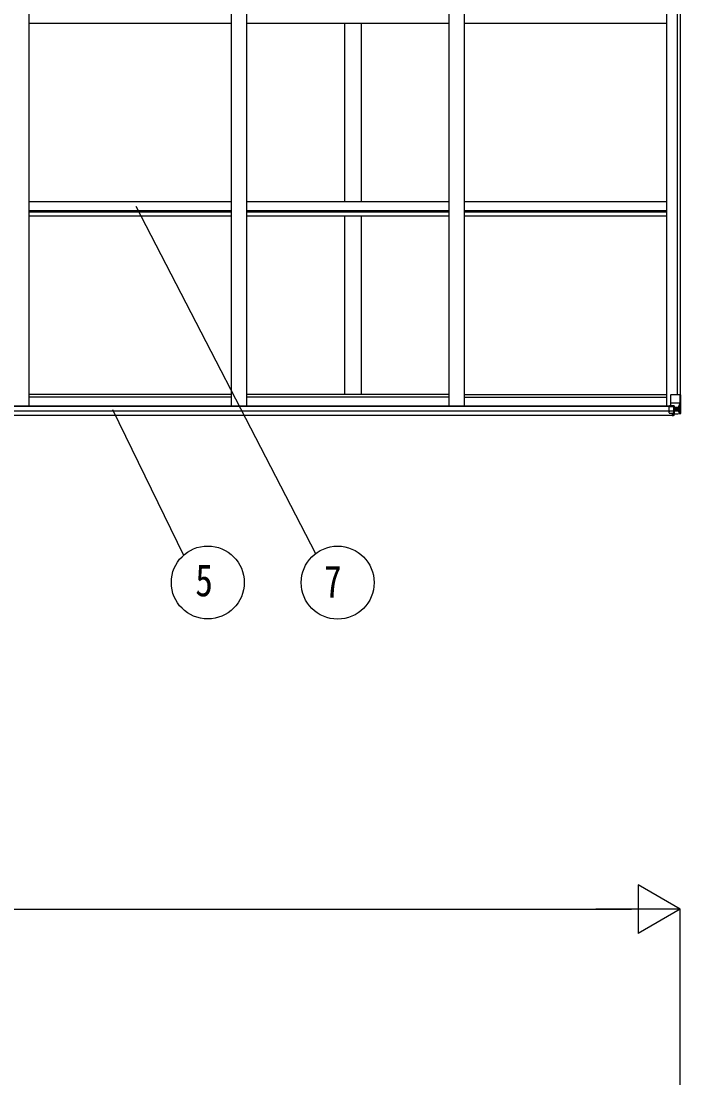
# Model space of a CAD drawing. Units: millimetres, scale not verified. Extents: x -16820 to 16820, y -11880 to 11880.
# Drawn here: x -5510 to -3340, y -4768 to -1270 of the extents above; entities that cross this region are included whole.
import ezdxf
from ezdxf.enums import TextEntityAlignment as Align

# ---------------------------------------------------------------- set-up
doc = ezdxf.new("R2010")
doc.units = ezdxf.units.MM
doc.header["$LTSCALE"] = 40
for name, color, linetype in [('0-4_YKK_13', 4, 'Continuous'), ('0-5_YKK_A1', 4, 'Continuous'), ('0-6_YKK_D', 6, 'Continuous')]:
    doc.layers.add(name, color=color, linetype=linetype)
doc.styles.add('ＭＳ ゴシック', font='')
doc.styles.get('ＭＳ ゴシック').set_extended_font_data('MS Gothic')

msp = doc.modelspace()

# ---------------------------------------------------------------- linework, layer by layer
at = {"layer": '0-4_YKK_13'}
for p, q in [((-3373.89, -2499.86), (-3373.89, -2532.96)), ((-3339.89, -2498.86), (-3372.89, -2498.86)), ((-3342.73, -2498.86), (-3342.73, -2559.44)), ((-3339.89, -2559.57), (-3339.89, -2498.86)), ((-3378.39, -2537.83), (-3378.39, -2536.02)), ((-3364.01, -2537.78), (-3378.39, -2537.83)), ((-3378.39, -2539.06), (-3378.39, -2537.83)), ((-3378.39, -2552.55), (-3378.39, -2539.06)), ((-3378.39, -2552.55), (-3378.39, -2554.47)), ((-3364.01, -2552.59), (-3378.39, -2552.55)), ((-3364.01, -2535.06), (-3377.39, -2535.11)), ((-3349.89, -2525.53), (-3373.89, -2525.53)), ((-3373.06, -2533.22), (-3362.72, -2534.87)), ((-3373.06, -2533.85), (-3373.06, -2533.22)), ((-3365.41, -2535.07), (-3373.06, -2533.85)), ((-3361.89, -2535.11), (-3364.01, -2535.06)), ((-3364.01, -2537.78), (-3364.01, -2535.06)), ((-3364.01, -2537.78), (-3364.01, -2539.06)), ((-3361.89, -2537.83), (-3364.01, -2537.78)), ((-3364.01, -2539.06), (-3364.01, -2552.59)), ((-3361.89, -2553), (-3363.54, -2553.04)), ((-3363.54, -2553.04), (-3363.39, -2553.11)), ((-3363.39, -2553.11), (-3363.39, -2555.86)), ((-3362.72, -2534.87), (-3362.72, -2535.07)), ((-3361.89, -2535.07), (-3361.89, -2561.86)), ((-3361.89, -2535.11), (-3361.89, -2537.83)), ((-3361.89, -2539.06), (-3361.89, -2537.83)), ((-3361.89, -2539.06), (-3349.89, -2539.06)), ((-3361.89, -2553), (-3361.89, -2539.06)), ((-3349.89, -2552.62), (-3361.89, -2552.62)), ((-3361.89, -2555.82), (-3361.89, -2553)), ((-3354.41, -2545.42), (-3354.41, -2544.46)), ((-3343.28, -2525.74), (-3349.89, -2525.53)), ((-3349.89, -2539.06), (-3349.89, -2539.06)), ((-3349.89, -2539.06), (-3347.56, -2539.09)), ((-3347.56, -2552.56), (-3349.89, -2552.62)), ((-3347.56, -2539.09), (-3347.56, -2552.56)), ((-3343.28, -2525.74), (-3347.42, -2537.83)), ((-3378.39, -2558.04), (-3378.39, -2554.47)), ((-3368.39, -2565.21), (-3368.39, -2566.68)), ((-3363.09, -2566.84), (-3364.39, -2566.92)), ((-3363.39, -2559.64), (-3364.01, -2560.02)), ((-3364.01, -2565.46), (-3364.01, -2560.02)), ((-3364.01, -2565.46), (-3364.01, -2565.47)), ((-3363.39, -2559.64), (-3363.39, -2555.86)), ((-3361.89, -2562.31), (-3362.78, -2565.41)), ((-3361.17, -2562.66), (-3362.19, -2566.13)), ((-3362.19, -2566.13), (-3362.19, -2566.13)), ((-3361.89, -2559.94), (-3361.89, -2555.82)), ((-3361.89, -2559.94), (-3361.89, -2562.31)), ((-3361.89, -2561.75), (-3349.89, -2560.96)), ((-3361.89, -2562.66), (-3361.89, -2562.31)), ((-3340.83, -2560.57), (-3361.12, -2561.81)), ((-3349.8, -2560.96), (-3341.87, -2560.48)), ((-3346.7, -2556.07), (-3343.97, -2559.74)), ((-3342.73, -2559.51), (-3342.73, -2559.44)), ((-3340.83, -2560.53), (-3340.83, -2560.57))]:
    msp.add_line(p, q, dxfattribs=at)
for points in [[(-3356.33, -2546.38), (-3357.29, -2546.38), (-3357.29, -2547.34), (-3356.33, -2547.34)], [(-3354.41, -2544.46), (-3355.37, -2544.46), (-3355.37, -2545.42)], [(-3355.37, -2548.3), (-3355.37, -2549.26), (-3354.41, -2549.26), (-3354.41, -2548.3)], [(-3353.45, -2547.34), (-3352.49, -2547.34), (-3352.49, -2546.38), (-3353.45, -2546.38)], [(-3377.39, -2558.81), (-3368.39, -2558.86), (-3368.39, -2565.21)], [(-3368.39, -2566.68), (-3364.39, -2566.92), (-3364.39, -2566.92)], [(-3362.19, -2566.13), (-3362.17, -2566.06), (-3362.15, -2565.99)], [(-3362.15, -2565.99), (-3362.07, -2565.69), (-3361.88, -2565.05), (-3361.44, -2563.54), (-3361.21, -2562.72)], [(-3361.21, -2562.72), (-3361.3, -2562.71), (-3361.48, -2562.7), (-3361.7, -2562.68), (-3361.89, -2562.66)]]:
    msp.add_lwpolyline(points, dxfattribs=at)
msp.add_circle((-3354.89, -2546.86), 5.3, dxfattribs=at)
for centre, radius, start, end in [((-3372.89, -2499.86), 1, 90, 180), ((-3372.95, -2532.29), 0.937, 182.32209, 263.26766), ((-3372.95, -2532.92), 0.937, 182.32209, 263.26766), ((-3362.82, -2535.8), 0.937, 50.93398, 83.26766), ((-3356.33, -2545.42), 0.96, 270, 0), ((-3356.33, -2548.3), 0.96, 0, 90), ((-3353.45, -2545.42), 0.96, 180, 270), ((-3353.45, -2548.3), 0.96, 90, 180), ((-3366.7, -2565.56), 2.68, 329.44297, 1.78191), ((-3200.78, -2600.97), 165.86, 167.61702, 168.12384), ((-3363.15, -2565.84), 1, 273.5, 343.61377), ((-3363.15, -2565.84), 1, 273.49874, 318.47126), ((-3363.15, -2565.84), 1, 318.46891, 343.61467), ((-3372.34, -2561.22), 11.24, 352.31283, 357.56217), ((-3344.02, -2559.57), 1.28, 311.17831, 2.45895), ((-3342.04, -2573.18), 12.7, 89.24466, 95.10311), ((-3340.89, -2559.53), 0.999, 273.4424, 359.95083), ((-3340.89, -2559.57), 0.999, 273.4424, 359.95083), ((-3340.89, -2559.57), 1, 273.50017, 0.00079)]:
    msp.add_arc(centre, radius, start, end, dxfattribs=at)
for centre, major_axis, ratio, start_param, end_param in [((-3377.39, -2536.01), (1, 0.021), 0.906239, 1.5520917, 3.122888), ((-3321.09, -2552.73), (42.93, -0.14), 0.069886, 3.1418156, 3.2905414), ((-3268.14, -2552.62), (-81.75, 0), 0.061163, 0, 0.0007725), ((-3344.69, -2552.48), (-0.03, -5), 0.573921, 4.7320603, 5.5159136), ((-3346.15, -2539.11), (0, -3), 0.468246, 4.2703918, 4.7058971), ((-3344, -2528.09), (-0.85, -2.32), 0.403757, 2.3087461, 3.2744049), ((-3377.39, -2558.04), (1, -0.014), 0.765986, 3.1519906, 4.722787), ((-3343.02, -2557.55), (0.02, -3), 0.466854, 5.5234897, 6.1575023), ((-3342.83, -2560.65), (-2, -0.12), 0.060933, 3.1378449, 4.2119296), ((-3541.83, -2572.88), (-201, -12.36), 0.060933, 3.1373463, 3.1378449)]:
    msp.add_ellipse(centre, major_axis=major_axis, ratio=ratio, start_param=start_param, end_param=end_param, dxfattribs=at)
at = {"layer": '0-5_YKK_A1'}
for p, q in [((-5484.89, 1319.64), (-5484.89, -2534.52)), ((-4818.89, 1319.64), (-4818.89, -2534.52)), ((-4768.89, 1319.64), (-4768.89, -2534.52)), ((-4102.89, 1319.64), (-4102.89, -2534.52)), ((-4052.89, 1319.64), (-4052.89, -2534.52)), ((-3386.89, 1317.83), (-3386.89, -2534.52)), ((-3351.59, 1299.18), (-3351.59, -2498.86)), ((-3341.89, 1299.18), (-3341.89, -2498.86)), ((-5484.89, -1276.15), (-4818.92, -1276.15)), ((-4768.89, -1276.15), (-4102.92, -1276.15)), ((-4445.39, -1862.53), (-4445.39, -1276.15)), ((-4390.39, -1862.53), (-4390.39, -1276.15)), ((-4052.89, -1276.15), (-3386.92, -1276.15)), ((-5484.86, -1862.53), (-4818.89, -1862.53)), ((-4768.86, -1862.53), (-4102.89, -1862.53)), ((-4052.86, -1862.53), (-3386.89, -1862.53)), ((-5484.86, -1892.27), (-4818.89, -1892.27)), ((-5484.86, -1896.82), (-4818.89, -1896.82)), ((-5484.86, -1909.83), (-4818.89, -1909.83)), ((-4768.86, -1892.27), (-4102.89, -1892.27)), ((-4768.86, -1896.82), (-4102.89, -1896.82)), ((-4768.86, -1909.83), (-4102.89, -1909.83)), ((-4445.39, -2497.76), (-4445.39, -1909.83)), ((-4390.39, -2497.76), (-4390.39, -1909.83)), ((-4052.86, -1892.27), (-3386.89, -1892.27)), ((-4052.86, -1896.82), (-3386.89, -1896.82)), ((-4052.86, -1909.83), (-3386.89, -1909.83)), ((-4818.89, -2497.76), (-5484.89, -2497.76)), ((-4818.89, -2506.1), (-5484.89, -2506.1)), ((-4102.89, -2497.76), (-4768.89, -2497.76)), ((-4102.89, -2506.1), (-4768.89, -2506.1)), ((-4052.89, -2497.76), (-3386.89, -2497.76)), ((-4052.89, -2506.1), (-3386.89, -2506.1)), ((-8366.92, -2534.52), (-3368.85, -2534.52)), ((-8357.39, -2536.19), (-3378.39, -2536.19)), ((-8357.39, -2550.89), (-3378.39, -2550.89)), ((-8367.39, -2564.93), (-3368.39, -2564.93))]:
    msp.add_line(p, q, dxfattribs=at)
at = {"layer": '0-6_YKK_D'}
for p, q in [((-5133.06, -1877.54), (-4541.59, -3020.81)), ((-5209.15, -2546.67), (-4975.66, -3026.02)), ((-3341.89, -4190.97), (-3480.45, -4110.97)), ((-3480.45, -4110.97), (-3480.45, -4270.97)), ((-8233.89, -4190.97), (-3501.89, -4190.97)), ((-3341.89, -4190.97), (-3619.02, -4190.97)), ((-3341.89, -4190.97), (-3480.45, -4270.97)), ((-3341.89, -4768.02), (-3341.89, -4189.97))]:
    msp.add_line(p, q, dxfattribs=at)
for centre in [(-4896.08, -3115.84), (-4468.86, -3116.26)]:
    msp.add_circle(centre, 120, dxfattribs=at)

# ---------------------------------------------------------------- texts
at = {"layer": '0-6_YKK_D', "style": 'ＭＳ ゴシック', "width": 0.8}
for s, p in [('5', (-4937.04, -3192.94)), ('7', (-4513.19, -3197.26))]:
    msp.add_text(s, height=105.6, dxfattribs=at).set_placement(p, align=Align.BOTTOM_LEFT)

doc.saveas('drawing.dxf')
